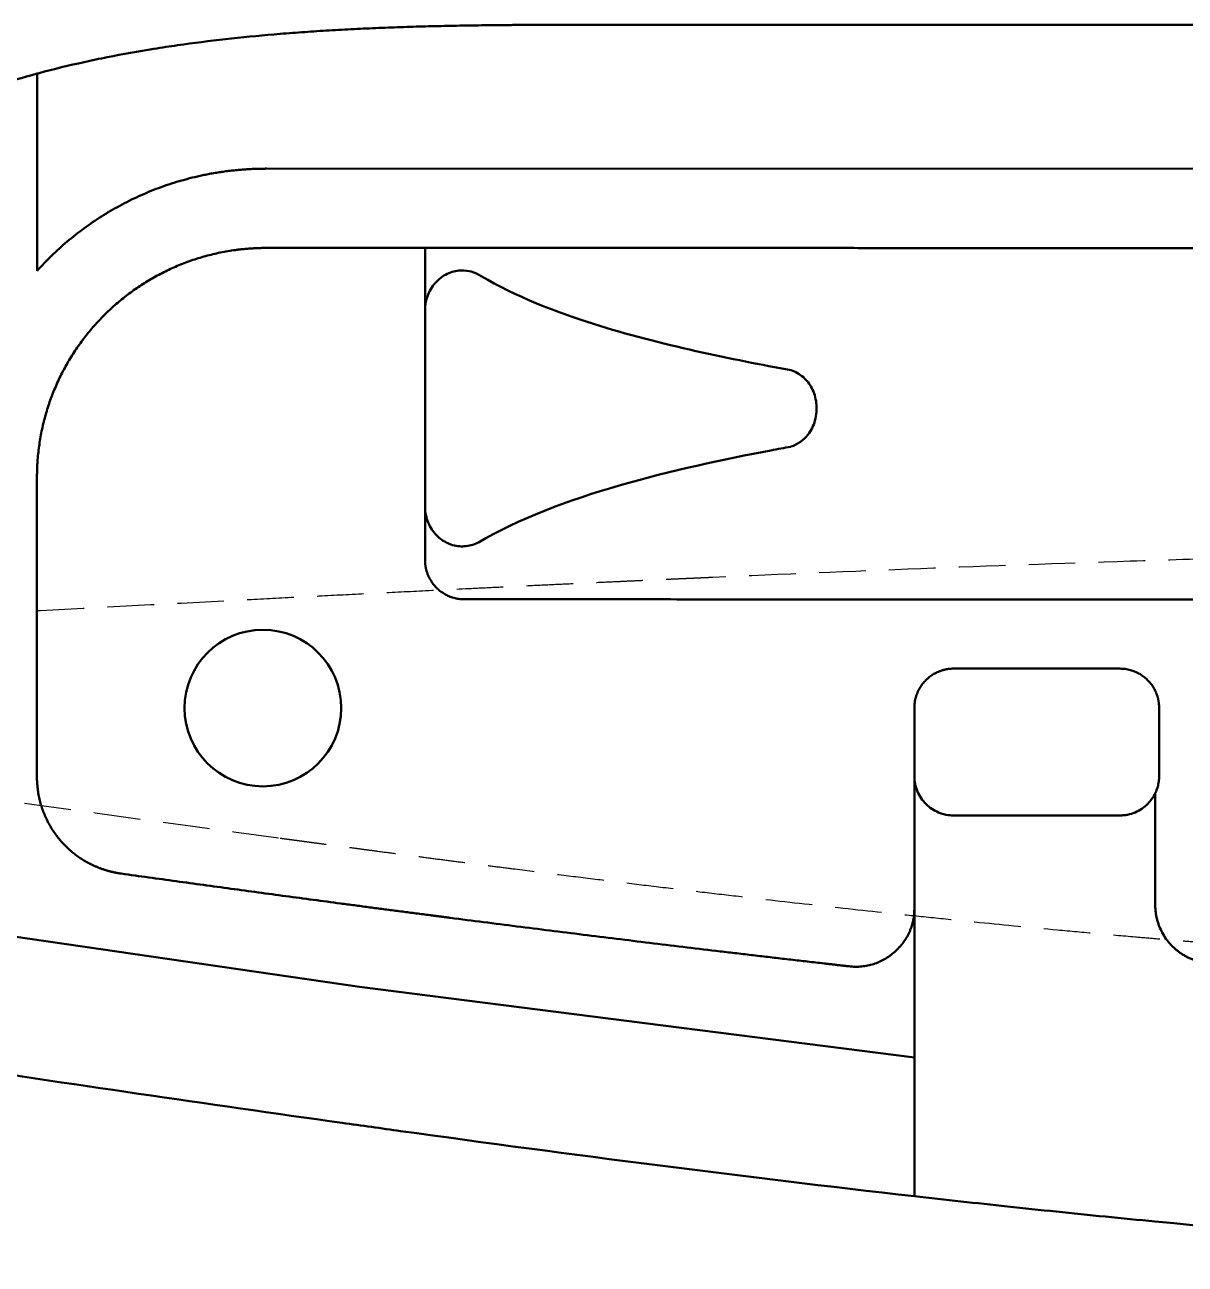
# Model space of a CAD drawing. Header units: millimetres. Extents: x 0 to 420, y 0 to 297.
# Drawn here: x 132.8 to 192, y 74.7 to 138 of the extents above; entities that cross this region are included whole.
import ezdxf

# ---------------------------------------------------------------- set-up
doc = ezdxf.new("R2010")
doc.units = ezdxf.units.MM
doc.header["$LTSCALE"] = 0.75
doc.linetypes.add('HIDDEN2', pattern=[4.7625, 3.175, -1.5875])
doc.layers.add('Sichtbar', color=7, linetype='Continuous', lineweight=50)
doc.layers.add('Verdeckt', color=7, linetype='HIDDEN2', lineweight=25)

msp = doc.modelspace()

# ---------------------------------------------------------------- linework, layer by layer
at = {"layer": 'Sichtbar', "extrusion": (-1e-16, -1, 2.967e-13)}
for p, q in [((294.565, 137.982, 14.506), (160.717, 137.982, 14.506)), ((133.387, 125.409, 14.506), (133.388, 135.487, 14.506)), ((315.804, 130.613, 14.506), (145.112, 130.632, 14.506)), ((153.208, 110.631, 14.506), (153.21, 126.581, 14.506)), ((180.205, 105.089, 14.506), (188.705, 105.088, 14.506)), ((178.204, 99.59, 14.506), (178.204, 103.09, 14.506)), ((190.704, 103.088, 14.506), (190.704, 99.588, 14.506)), ((190.508, 93.026, 14.506), (190.509, 98.727, 14.506)), ((180.204, 97.589, 2.006), (188.704, 97.588, 2.006)), ((178.202, 85.219, 12.006), (178.203, 92.847, 12.006)), ((128.906, 91.888, 12.006), (149.864, 88.832, 12.006)), ((149.864, 88.832, 12.006), (149.864, 88.831, 12.006)), ((149.864, 88.832, 12.006), (149.864, 88.831, 12.006)), ((178.202, 85.219, 12.006), (149.864, 88.832, 12.006)), ((178.202, 78.136, 7.006), (178.202, 85.219, 7.006))]:
    msp.add_line(p, q, dxfattribs=at)
at = {"layer": 'Sichtbar', "extrusion": (0, -2.967e-13, -1)}
msp.add_circle((-144.926, 103.074, -14.506), 4, dxfattribs=at)
at = {"layer": 'Sichtbar'}
for points, knots in [([(160.717, 137.982, 14.506), (160.716, 137.982, 14.506), (160.715, 137.982, 14.506), (160.714, 137.982, 14.506), (160.711, 137.982, 14.506), (160.707, 137.982, 14.506), (160.702, 137.982, 14.506), (160.695, 137.982, 14.506), (160.687, 137.982, 14.506), (160.674, 137.982, 14.506), (160.657, 137.982, 14.506), (160.637, 137.982, 14.506), (160.617, 137.982, 14.506), (160.591, 137.982, 14.506), (160.558, 137.982, 14.506), (160.518, 137.982, 14.506), (160.465, 137.982, 14.506), (160.399, 137.982, 14.506), (160.319, 137.982, 14.506), (160.24, 137.982, 14.506), (160.16, 137.982, 14.506), (160.054, 137.982, 14.506), (159.922, 137.982, 14.506), (159.763, 137.981, 14.506), (159.603, 137.981, 14.506), (159.391, 137.981, 14.506), (159.126, 137.98, 14.506), (158.807, 137.979, 14.506), (158.489, 137.977, 14.506), (158.17, 137.975, 14.506), (157.851, 137.973, 14.506), (157.426, 137.97, 14.506), (156.895, 137.965, 14.506), (156.257, 137.958, 14.506), (155.619, 137.95, 14.506), (154.981, 137.939, 14.506), (154.132, 137.923, 14.506), (153.07, 137.898, 14.506), (151.799, 137.858, 14.506), (150.53, 137.809, 14.506), (149.265, 137.75, 14.506), (148.004, 137.678, 14.506), (146.748, 137.593, 14.506), (145.085, 137.462, 14.506), (143.024, 137.261, 14.506), (140.979, 137.002, 14.506), (138.965, 136.697, 14.506), (137.374, 136.412, 14.506), (135.415, 136.001, 14.506), (134.221, 135.711, 14.506), (133.422, 135.496, 14.506), (133.388, 135.487, 14.506)], [0, 0, 0, 0, 0.000248, 0.000496, 0.000993, 0.001986, 0.002979, 0.003972, 0.005959, 0.007945, 0.011918, 0.015891, 0.019865, 0.023838, 0.031785, 0.039733, 0.047681, 0.063579, 0.079478, 0.095379, 0.111283, 0.127188, 0.159003, 0.190825, 0.222653, 0.254487, 0.318173, 0.38188, 0.445604, 0.509346, 0.5731, 0.636866, 0.764423, 0.891998, 1.019572, 1.147127, 1.274646, 1.529501, 1.783999, 2.038005, 2.291391, 2.544031, 2.795809, 3.046613, 3.544887, 4.038144, 4.282719, 4.767471, 5.007606, 5.483302, 5.504445, 5.504445, 5.504445, 5.504445]), ([(145.112, 130.632, 14.506), (145.112, 130.632, 14.506), (145.112, 130.632, 14.506), (145.112, 130.632, 14.506), (145.112, 130.632, 14.506), (145.111, 130.632, 14.506), (145.111, 130.632, 14.506), (145.11, 130.632, 14.506), (145.109, 130.632, 14.506), (145.107, 130.632, 14.506), (145.105, 130.632, 14.506), (145.103, 130.632, 14.506), (145.101, 130.632, 14.506), (145.098, 130.632, 14.506), (145.094, 130.632, 14.506), (145.09, 130.632, 14.506), (145.083, 130.632, 14.506), (145.076, 130.632, 14.506), (145.067, 130.632, 14.506), (145.058, 130.632, 14.506), (145.049, 130.632, 14.506), (145.037, 130.631, 14.506), (145.021, 130.631, 14.506), (145.003, 130.631, 14.506), (144.985, 130.631, 14.506), (144.961, 130.631, 14.506), (144.931, 130.631, 14.506), (144.894, 130.63, 14.506), (144.858, 130.63, 14.506), (144.822, 130.629, 14.506), (144.786, 130.628, 14.506), (144.738, 130.627, 14.506), (144.677, 130.626, 14.506), (144.605, 130.624, 14.506), (144.533, 130.621, 14.506), (144.461, 130.619, 14.506), (144.365, 130.614, 14.506), (144.245, 130.609, 14.506), (144.102, 130.6, 14.506), (143.959, 130.59, 14.506), (143.817, 130.579, 14.506), (143.674, 130.567, 14.506), (143.532, 130.554, 14.506), (143.344, 130.534, 14.506), (143.109, 130.507, 14.506), (142.829, 130.468, 14.506), (142.55, 130.425, 14.506), (142.272, 130.378, 14.506), (141.997, 130.325, 14.506), (141.632, 130.249, 14.506), (141.181, 130.141, 14.506), (140.646, 129.994, 14.506), (140.118, 129.828, 14.506), (139.599, 129.645, 14.506), (139.088, 129.444, 14.506), (138.586, 129.226, 14.506), (138.094, 128.991, 14.506), (137.45, 128.657, 14.506), (136.67, 128.199, 14.506), (135.776, 127.588, 14.506), (134.927, 126.919, 14.506), (134.127, 126.194, 14.506), (133.627, 125.676, 14.506), (133.387, 125.409, 14.506)], [0, 0, 0, 0, 0.000028, 0.000057, 0.000113, 0.000227, 0.000341, 0.000454, 0.000681, 0.000909, 0.001363, 0.001817, 0.002272, 0.002726, 0.003635, 0.004544, 0.005452, 0.007269, 0.009086, 0.010903, 0.012719, 0.014535, 0.018167, 0.021797, 0.025427, 0.029056, 0.03631, 0.043561, 0.050808, 0.058051, 0.065291, 0.072527, 0.086988, 0.101435, 0.115868, 0.130286, 0.144691, 0.173459, 0.202173, 0.230834, 0.259443, 0.288002, 0.316511, 0.344972, 0.401752, 0.458351, 0.514777, 0.571039, 0.627143, 0.683098, 0.794582, 0.905551, 1.016057, 1.126146, 1.235865, 1.345254, 1.454353, 1.563197, 1.780222, 1.996606, 2.212566, 2.428299, 2.64399, 2.64399, 2.64399, 2.64399]), ([(133.384, 99.569, 14.506), (133.384, 99.569, 14.506), (133.384, 99.57, 14.506), (133.384, 99.571, 14.506), (133.384, 99.572, 14.506), (133.384, 99.574, 14.506), (133.384, 99.577, 14.506), (133.384, 99.582, 14.506), (133.384, 99.59, 14.506), (133.384, 99.6, 14.506), (133.384, 99.614, 14.506), (133.384, 99.629, 14.506), (133.384, 99.647, 14.506), (133.384, 99.667, 14.506), (133.384, 99.699, 14.506), (133.384, 99.744, 14.506), (133.384, 99.804, 14.506), (133.384, 99.873, 14.506), (133.384, 99.95, 14.506), (133.384, 100.035, 14.506), (133.384, 100.128, 14.506), (133.384, 100.267, 14.506), (133.384, 100.459, 14.506), (133.384, 100.71, 14.506), (133.384, 100.988, 14.506), (133.384, 101.291, 14.506), (133.384, 101.617, 14.506), (133.384, 101.965, 14.506), (133.384, 102.332, 14.506), (133.384, 102.857, 14.506), (133.384, 103.551, 14.506), (133.384, 104.42, 14.506), (133.384, 105.329, 14.506), (133.385, 106.265, 14.506), (133.385, 107.214, 14.506), (133.385, 108.162, 14.506), (133.385, 109.098, 14.506), (133.385, 110.007, 14.506), (133.385, 110.876, 14.506), (133.385, 111.693, 14.506), (133.385, 112.442, 14.506), (133.385, 113.113, 14.506), (133.385, 113.615, 14.506), (133.385, 113.968, 14.506), (133.385, 114.191, 14.506), (133.385, 114.384, 14.506), (133.385, 114.546, 14.506), (133.386, 114.675, 14.506), (133.386, 114.768, 14.506), (133.386, 114.826, 14.506), (133.386, 114.868, 14.506), (133.386, 114.908, 14.506), (133.386, 114.976, 14.506), (133.388, 115.093, 14.506), (133.392, 115.261, 14.506), (133.4, 115.461, 14.506), (133.416, 115.726, 14.506), (133.444, 116.056, 14.506), (133.49, 116.448, 14.506), (133.55, 116.836, 14.506), (133.646, 117.347, 14.506), (133.796, 117.974, 14.506), (134.025, 118.709, 14.506), (134.299, 119.423, 14.506), (134.618, 120.113, 14.506), (134.98, 120.778, 14.506), (135.382, 121.416, 14.506), (135.823, 122.026, 14.506), (136.301, 122.606, 14.506), (136.815, 123.153, 14.506), (137.363, 123.667, 14.506), (137.942, 124.145, 14.506), (138.552, 124.586, 14.506), (139.191, 124.988, 14.506), (139.856, 125.35, 14.506), (140.546, 125.669, 14.506), (141.14, 125.897, 14.506), (141.625, 126.057, 14.506), (141.995, 126.165, 14.506), (142.37, 126.262, 14.506), (142.749, 126.346, 14.506), (143.133, 126.418, 14.506), (143.456, 126.467, 14.506), (143.717, 126.5, 14.506), (143.913, 126.522, 14.506), (144.111, 126.54, 14.506), (144.309, 126.555, 14.506), (144.475, 126.565, 14.506), (144.609, 126.571, 14.506), (144.709, 126.575, 14.506), (144.809, 126.578, 14.506), (144.893, 126.58, 14.506), (144.96, 126.581, 14.506), (145.011, 126.581, 14.506), (145.053, 126.582, 14.506), (145.087, 126.582, 14.506), (145.122, 126.582, 14.506), (145.167, 126.582, 14.506), (145.241, 126.582, 14.506), (145.334, 126.582, 14.506), (145.445, 126.582, 14.506), (145.593, 126.582, 14.506), (145.779, 126.582, 14.506), (146.001, 126.582, 14.506), (146.223, 126.582, 14.506), (146.519, 126.581, 14.506), (146.89, 126.581, 14.506), (147.334, 126.581, 14.506), (147.779, 126.581, 14.506), (148.223, 126.581, 14.506), (148.816, 126.581, 14.506), (149.557, 126.581, 14.506), (150.446, 126.581, 14.506), (151.335, 126.581, 14.506), (152.224, 126.581, 14.506), (152.849, 126.581, 14.506), (153.178, 126.581, 14.506), (153.21, 126.581, 14.506)], [0, 0, 0, 0, 0.000062, 0.000248, 0.000557, 0.000988, 0.001542, 0.002216, 0.003926, 0.006113, 0.008772, 0.011897, 0.015483, 0.019526, 0.02402, 0.03434, 0.046402, 0.060164, 0.075585, 0.092624, 0.111239, 0.131388, 0.176124, 0.2265, 0.282185, 0.342847, 0.408154, 0.477775, 0.551376, 0.628628, 0.792752, 0.967494, 1.150199, 1.338212, 1.52888, 1.719547, 1.907561, 2.090265, 2.265007, 2.429132, 2.579985, 2.714912, 2.831259, 2.881636, 2.926372, 2.965136, 2.997596, 3.02342, 3.042277, 3.053834, 3.05776, 3.06787, 3.07797, 3.098142, 3.13837, 3.178451, 3.218391, 3.297865, 3.376838, 3.45535, 3.533442, 3.688482, 3.842248, 3.994972, 4.146861, 4.298096, 4.448833, 4.599215, 4.749366, 4.899405, 5.049445, 5.199597, 5.349981, 5.500723, 5.651963, 5.803859, 5.956593, 6.033347, 6.11039, 6.187753, 6.265467, 6.343566, 6.422089, 6.461521, 6.501074, 6.540753, 6.580562, 6.620508, 6.640533, 6.660595, 6.680694, 6.700831, 6.710913, 6.721005, 6.731107, 6.736162, 6.741219, 6.752331, 6.763443, 6.785669, 6.807894, 6.83012, 6.874571, 6.919022, 6.963473, 7.007924, 7.096826, 7.185727, 7.274629, 7.363531, 7.452433, 7.630237, 7.808041, 7.985845, 8.163648, 8.341452, 8.36088, 8.36088, 8.36088, 8.36088]), ([(315.537, 126.563, 12.006), (310.885, 126.564, 12.006), (301.491, 126.565, 12.006), (287.355, 126.566, 12.006), (273.131, 126.568, 12.006), (261.277, 126.569, 12.006), (251.794, 126.57, 12.006), (244.682, 126.571, 12.006), (237.57, 126.572, 12.006), (230.458, 126.572, 12.006), (223.346, 126.573, 12.006), (216.233, 126.574, 12.006), (209.121, 126.575, 12.006), (202.009, 126.575, 12.006), (196.082, 126.576, 12.006), (191.341, 126.577, 12.006), (187.785, 126.577, 12.006), (184.229, 126.577, 12.006), (180.673, 126.578, 12.006), (177.117, 126.578, 12.006), (173.56, 126.579, 12.006), (170.004, 126.579, 12.006), (167.041, 126.579, 12.006), (164.67, 126.579, 12.006), (162.892, 126.58, 12.006), (161.114, 126.58, 12.006), (159.336, 126.58, 12.006), (157.558, 126.58, 12.006), (155.78, 126.58, 12.006), (154.331, 126.581, 12.006), (153.474, 126.581, 12.006), (153.21, 126.581, 12.006)], [-40.82632, -40.82632, -40.82632, -40.82632, -38.034783, -35.189914, -32.345043, -29.500171, -28.077735, -26.655298, -25.232862, -23.810426, -22.387989, -20.965553, -19.543118, -18.120682, -16.698247, -15.98703, -15.275812, -14.564595, -13.853378, -13.142161, -12.430945, -11.719728, -11.008512, -10.652904, -10.297296, -9.941688, -9.58608, -9.230472, -8.874864, -8.519256, -8.36088, -8.36088, -8.36088, -8.36088]), ([(155.932, 111.537, 0.256), (155.932, 111.537, 0.256), (155.932, 111.537, 0.256), (155.932, 111.537, 0.256), (155.932, 111.537, 0.256), (155.932, 111.537, 0.256), (155.932, 111.537, 0.256), (155.932, 111.537, 0.256), (155.932, 111.537, 0.256), (155.932, 111.537, 0.256), (155.932, 111.537, 0.256), (155.919, 111.53, 0.256), (155.906, 111.524, 0.256), (155.679, 111.412, 0.256), (155.447, 111.351, 0.256), (155.009, 111.326, 0.256), (154.774, 111.347, 0.256), (154.307, 111.509, 0.256), (154.105, 111.627, 0.256), (153.737, 111.942, 0.256), (153.578, 112.143, 0.256), (153.332, 112.606, 0.256), (153.252, 112.869, 0.256), (153.209, 113.262, 0.256), (153.209, 113.354, 0.256), (153.209, 114.984, 0.256), (153.209, 115.968, 0.256), (153.209, 118.712, 0.256), (153.209, 120.471, 0.256), (153.21, 122.481, 0.256), (153.21, 122.732, 0.256), (153.21, 123.518, 0.256), (153.194, 123.71, 0.256), (153.419, 124.361, 0.256), (153.558, 124.601, 0.256), (153.909, 124.995, 0.256), (154.112, 125.15, 0.256), (154.554, 125.362, 0.256), (154.785, 125.421, 0.256), (155.251, 125.444, 0.256), (155.436, 125.409, 0.256), (155.75, 125.32, 0.256), (155.917, 125.242, 0.256), (156.076, 125.147, 0.256)], [0, 0, 0, 0, 0.00000158, 0.00000158, 0.00000387, 0.00000387, 0.00000521, 0.00000521, 0.00000694, 0.00000694, 0.00000889, 0.00000889, 0.00011043, 0.00011043, 0.00177491, 0.00177491, 0.00317075, 0.00317075, 0.00441193, 0.00441193, 0.00575754, 0.00575754, 0.00720905, 0.00720905, 0.0078572, 0.0078572, 0.00884374, 0.00884374, 0.01060732, 0.01060732, 0.01085837, 0.01085837, 0.01139529, 0.01139529, 0.01175241, 0.01175241, 0.01208106, 0.01208106, 0.01239033, 0.01239033, 0.01268724, 0.01268724, 0.01308038, 0.01308038, 0.01308038, 0.01308038]), ([(156.076, 125.147, 0.256), (156.076, 125.147, 0.256), (156.076, 125.147, 0.256), (156.076, 125.147, 0.256), (156.076, 125.147, 0.256), (156.076, 125.147, 0.256), (156.076, 125.147, 0.256), (156.077, 125.147, 0.256), (156.077, 125.147, 0.256), (156.077, 125.147, 0.256), (156.078, 125.146, 0.256), (157.81, 124.11, 0.256), (159.892, 123.31, 0.256), (165.247, 121.611, 0.256), (168.976, 120.876, 0.256), (171.904, 120.336, 0.256)], [0, 0, 0, 0, 0.000002, 0.000002, 0.000005, 0.000005, 0.00001, 0.00001, 0.000027, 0.000027, 0.000624, 0.000624, 1.302292, 1.302292, 3.639462, 3.639462, 3.639462, 3.639462]), ([(171.904, 120.336, 0.256), (172.136, 120.257, 0.256), (172.348, 120.136, 0.256), (172.708, 119.818, 0.256), (172.852, 119.63, 0.256), (173.084, 119.186, 0.256), (173.161, 118.926, 0.256), (173.229, 118.36, 0.256), (173.206, 118.052, 0.256), (173.052, 117.499, 0.256), (172.932, 117.252, 0.256), (172.656, 116.902, 0.256), (172.531, 116.781, 0.256), (172.241, 116.572, 0.256), (172.078, 116.489, 0.256), (171.904, 116.429, 0.256)], [0, 0, 0, 0, 0.147397, 0.147397, 0.288795, 0.288795, 0.449253, 0.449253, 0.631011, 0.631011, 0.79423, 0.79423, 0.898765, 0.898765, 1.009268, 1.009268, 1.009268, 1.009268]), ([(171.904, 116.429, 0.256), (171.903, 116.429, 0.256), (171.902, 116.429, 0.256), (171.558, 116.366, 0.256), (171.218, 116.303, 0.256), (166.093, 115.333, 0.256), (159.985, 113.925, 0.256), (155.932, 111.537, 0.256)], [0, 0, 0, 0, 0.0003357, 0.0003357, 0.0234259, 0.0234259, 0.34911, 0.34911, 0.34911, 0.34911]), ([(155.208, 108.631, 14.506), (155.163, 108.631, 14.506), (155.072, 108.634, 14.506), (154.938, 108.647, 14.506), (154.806, 108.67, 14.506), (154.635, 108.711, 14.506), (154.43, 108.783, 14.506), (154.198, 108.899, 14.506), (153.984, 109.044, 14.506), (153.823, 109.186, 14.506), (153.706, 109.31, 14.506), (153.625, 109.409, 14.506), (153.549, 109.513, 14.506), (153.481, 109.622, 14.506), (153.419, 109.736, 14.506), (153.374, 109.834, 14.506), (153.341, 109.914, 14.506), (153.319, 109.975, 14.506), (153.298, 110.037, 14.506), (153.28, 110.1, 14.506), (153.263, 110.164, 14.506), (153.249, 110.229, 14.506), (153.238, 110.283, 14.506), (153.231, 110.327, 14.506), (153.227, 110.36, 14.506), (153.222, 110.393, 14.506), (153.219, 110.427, 14.506), (153.216, 110.455, 14.506), (153.214, 110.477, 14.506), (153.213, 110.494, 14.506), (153.212, 110.511, 14.506), (153.211, 110.528, 14.506), (153.21, 110.545, 14.506), (153.21, 110.559, 14.506), (153.209, 110.571, 14.506), (153.209, 110.579, 14.506), (153.209, 110.588, 14.506), (153.209, 110.595, 14.506), (153.209, 110.601, 14.506), (153.209, 110.605, 14.506), (153.208, 110.609, 14.506), (153.208, 110.614, 14.506), (153.208, 110.617, 14.506), (153.208, 110.62, 14.506), (153.208, 110.622, 14.506), (153.208, 110.624, 14.506), (153.208, 110.625, 14.506), (153.208, 110.627, 14.506), (153.208, 110.628, 14.506), (153.208, 110.629, 14.506), (153.208, 110.629, 14.506), (153.208, 110.63, 14.506), (153.208, 110.63, 14.506), (153.208, 110.63, 14.506), (153.208, 110.631, 14.506), (153.208, 110.631, 14.506), (153.208, 110.631, 14.506), (153.208, 110.631, 14.506), (153.208, 110.631, 14.506)], [-0.6279566, -0.6279566, -0.6279566, -0.6279566, -0.6006238, -0.5736509, -0.5469807, -0.5205622, -0.4683353, -0.4166462, -0.3652733, -0.3140456, -0.2884275, -0.2627919, -0.2371202, -0.2113925, -0.1855862, -0.1596758, -0.1466708, -0.1336283, -0.1205439, -0.1074129, -0.0942303, -0.0809906, -0.067688, -0.061011, -0.0543159, -0.047602, -0.0408683, -0.034114, -0.0307287, -0.027338, -0.0239417, -0.0205396, -0.0171317, -0.0137178, -0.0120086, -0.0102978, -0.0085855, -0.0068716, -0.0060141, -0.0051561, -0.0042978, -0.003439, -0.0025799, -0.0021501, -0.0017203, -0.0012904, -0.0010754, -0.0008603, -0.0006453, -0.0004302, -0.0003227, -0.0002151, -0.0001613, -0.0001075, -0.0000538, -0.0000269, -0.0000134, 0, 0, 0, 0]), ([(235.928, 90.746, 14.506), (235.928, 91.099, 14.506), (235.929, 91.835, 14.506), (235.929, 92.941, 14.506), (235.929, 94.047, 14.506), (235.929, 95.107, 14.506), (235.929, 96.113, 14.506), (235.929, 97.059, 14.506), (235.929, 97.806, 14.506), (235.929, 98.368, 14.506), (235.929, 98.762, 14.506), (235.929, 99.135, 14.506), (235.929, 99.487, 14.506), (235.929, 99.818, 14.506), (235.929, 100.125, 14.506), (235.929, 100.367, 14.506), (235.93, 100.549, 14.506), (235.93, 100.676, 14.506), (235.93, 100.796, 14.506), (235.93, 100.893, 14.506), (235.93, 100.967, 14.506), (235.93, 101.02, 14.506), (235.93, 101.063, 14.506), (235.93, 101.097, 14.506), (235.93, 101.122, 14.506), (235.93, 101.146, 14.506), (235.929, 101.178, 14.506), (235.929, 101.218, 14.506), (235.928, 101.267, 14.506), (235.927, 101.331, 14.506), (235.924, 101.411, 14.506), (235.92, 101.507, 14.506), (235.915, 101.602, 14.506), (235.906, 101.729, 14.506), (235.892, 101.887, 14.506), (235.87, 102.075, 14.506), (235.844, 102.261, 14.506), (235.813, 102.446, 14.506), (235.766, 102.691, 14.506), (235.696, 102.992, 14.506), (235.595, 103.348, 14.506), (235.477, 103.697, 14.506), (235.342, 104.037, 14.506), (235.191, 104.369, 14.506), (234.97, 104.8, 14.506), (234.656, 105.316, 14.506), (234.223, 105.895, 14.506), (233.737, 106.429, 14.506), (233.203, 106.915, 14.506), (232.624, 107.348, 14.506), (232.109, 107.662, 14.506), (231.678, 107.884, 14.506), (231.346, 108.034, 14.506), (231.005, 108.169, 14.506), (230.657, 108.287, 14.506), (230.301, 108.389, 14.506), (229.999, 108.459, 14.506), (229.755, 108.506, 14.506), (229.57, 108.537, 14.506), (229.383, 108.563, 14.506), (229.195, 108.585, 14.506), (229.006, 108.601, 14.506), (228.847, 108.612, 14.506), (228.719, 108.617, 14.506), (228.623, 108.62, 14.506), (228.543, 108.622, 14.506), (228.479, 108.622, 14.506), (228.442, 108.623, 14.506), (228.408, 108.623, 14.506), (228.369, 108.623, 14.506), (228.303, 108.623, 14.506), (228.212, 108.623, 14.506), (228.096, 108.623, 14.506), (227.892, 108.623, 14.506), (227.577, 108.623, 14.506), (227.129, 108.623, 14.506), (226.591, 108.623, 14.506), (225.966, 108.623, 14.506), (225.257, 108.623, 14.506), (224.468, 108.623, 14.506), (223.602, 108.623, 14.506), (222.661, 108.623, 14.506), (221.27, 108.623, 14.506), (219.371, 108.624, 14.506), (216.918, 108.624, 14.506), (214.25, 108.624, 14.506), (211.394, 108.624, 14.506), (208.377, 108.625, 14.506), (205.227, 108.625, 14.506), (201.969, 108.625, 14.506), (197.488, 108.626, 14.506), (191.819, 108.627, 14.506), (185.062, 108.627, 14.506), (178.519, 108.628, 14.506), (172.405, 108.629, 14.506), (166.935, 108.629, 14.506), (162.323, 108.63, 14.506), (158.509, 108.63, 14.506), (156.257, 108.63, 14.506), (155.208, 108.631, 14.506)], [-19.074634, -19.074634, -19.074634, -19.074634, -18.863002, -18.633123, -18.411307, -18.198899, -17.997241, -17.807679, -17.631556, -17.548954, -17.470216, -17.39551, -17.325003, -17.258864, -17.197261, -17.140361, -17.113728, -17.088333, -17.064198, -17.041345, -17.030405, -17.019793, -17.009512, -17.004496, -16.999564, -16.994725, -16.989889, -16.980228, -16.970581, -16.960947, -16.941718, -16.92254, -16.903411, -16.884331, -16.846308, -16.808459, -16.770774, -16.733241, -16.69585, -16.621463, -16.547535, -16.474001, -16.400801, -16.327883, -16.255199, -16.11041, -15.966095, -15.822007, -15.677918, -15.533603, -15.388814, -15.31613, -15.243212, -15.170012, -15.096478, -15.02255, -14.948163, -14.910772, -14.873239, -14.835554, -14.797705, -14.759682, -14.721474, -14.702296, -14.683067, -14.663786, -14.654125, -14.64445, -14.641782, -14.633836, -14.620694, -14.60244, -14.579159, -14.550933, -14.479986, -14.390268, -14.28245, -14.157203, -14.015196, -13.857101, -13.683587, -13.495324, -13.292984, -12.848753, -12.356254, -11.820852, -11.24791, -10.642789, -10.010854, -9.357467, -8.687991, -7.322224, -5.956457, -4.633594, -3.396539, -2.288194, -1.351464, -0.629253, 0, 0, 0, 0]), ([(178.204, 103.09, 14.506), (178.204, 103.135, 14.506), (178.207, 103.226, 14.506), (178.221, 103.36, 14.506), (178.244, 103.492, 14.506), (178.285, 103.662, 14.506), (178.357, 103.868, 14.506), (178.473, 104.1, 14.506), (178.618, 104.314, 14.506), (178.759, 104.474, 14.506), (178.884, 104.591, 14.506), (178.983, 104.673, 14.506), (179.087, 104.748, 14.506), (179.196, 104.817, 14.506), (179.309, 104.879, 14.506), (179.407, 104.924, 14.506), (179.488, 104.957, 14.506), (179.549, 104.979, 14.506), (179.611, 105, 14.506), (179.674, 105.018, 14.506), (179.738, 105.035, 14.506), (179.802, 105.049, 14.506), (179.857, 105.059, 14.506), (179.901, 105.066, 14.506), (179.934, 105.071, 14.506), (179.967, 105.075, 14.506), (180.001, 105.079, 14.506), (180.029, 105.082, 14.506), (180.051, 105.084, 14.506), (180.068, 105.085, 14.506), (180.085, 105.086, 14.506), (180.102, 105.087, 14.506), (180.119, 105.088, 14.506), (180.133, 105.088, 14.506), (180.145, 105.089, 14.506), (180.153, 105.089, 14.506), (180.162, 105.089, 14.506), (180.169, 105.089, 14.506), (180.175, 105.089, 14.506), (180.179, 105.089, 14.506), (180.183, 105.089, 14.506), (180.187, 105.089, 14.506), (180.191, 105.089, 14.506), (180.194, 105.089, 14.506), (180.196, 105.089, 14.506), (180.198, 105.089, 14.506), (180.199, 105.089, 14.506), (180.2, 105.089, 14.506), (180.201, 105.089, 14.506), (180.202, 105.089, 14.506), (180.203, 105.089, 14.506), (180.203, 105.089, 14.506), (180.204, 105.089, 14.506), (180.204, 105.089, 14.506), (180.204, 105.089, 14.506), (180.204, 105.089, 14.506), (180.205, 105.089, 14.506), (180.205, 105.089, 14.506), (180.205, 105.089, 14.506)], [-0.62795, -0.62795, -0.62795, -0.62795, -0.6006172, -0.5736443, -0.5469741, -0.5205557, -0.468329, -0.4166404, -0.3652682, -0.3140412, -0.2884237, -0.2627885, -0.2371174, -0.2113901, -0.1855843, -0.1596743, -0.1466695, -0.1336272, -0.120543, -0.1074122, -0.0942297, -0.0809902, -0.0676877, -0.0610108, -0.0543158, -0.0476019, -0.0408682, -0.0341139, -0.0307287, -0.027338, -0.0239417, -0.0205396, -0.0171317, -0.0137178, -0.0120086, -0.0102978, -0.0085855, -0.0068716, -0.0060141, -0.0051561, -0.0042978, -0.003439, -0.0025799, -0.0021502, -0.0017203, -0.0012904, -0.0010754, -0.0008604, -0.0006453, -0.0004302, -0.0003227, -0.0002151, -0.0001613, -0.0001076, -0.0000538, -0.0000269, -0.0000134, 0, 0, 0, 0]), ([(188.705, 105.088, 14.506), (188.75, 105.088, 14.506), (188.841, 105.085, 14.506), (188.975, 105.072, 14.506), (189.107, 105.049, 14.506), (189.277, 105.008, 14.506), (189.483, 104.936, 14.506), (189.715, 104.82, 14.506), (189.929, 104.675, 14.506), (190.089, 104.534, 14.506), (190.206, 104.409, 14.506), (190.288, 104.31, 14.506), (190.363, 104.206, 14.506), (190.432, 104.097, 14.506), (190.494, 103.984, 14.506), (190.539, 103.886, 14.506), (190.572, 103.805, 14.506), (190.594, 103.744, 14.506), (190.615, 103.682, 14.506), (190.633, 103.619, 14.506), (190.65, 103.555, 14.506), (190.664, 103.49, 14.506), (190.674, 103.436, 14.506), (190.681, 103.392, 14.506), (190.686, 103.359, 14.506), (190.69, 103.326, 14.506), (190.694, 103.292, 14.506), (190.697, 103.264, 14.506), (190.699, 103.242, 14.506), (190.7, 103.225, 14.506), (190.701, 103.208, 14.506), (190.702, 103.191, 14.506), (190.703, 103.174, 14.506), (190.703, 103.16, 14.506), (190.704, 103.148, 14.506), (190.704, 103.14, 14.506), (190.704, 103.131, 14.506), (190.704, 103.124, 14.506), (190.704, 103.118, 14.506), (190.704, 103.114, 14.506), (190.704, 103.11, 14.506), (190.704, 103.105, 14.506), (190.704, 103.102, 14.506), (190.704, 103.099, 14.506), (190.704, 103.097, 14.506), (190.704, 103.095, 14.506), (190.704, 103.094, 14.506), (190.704, 103.093, 14.506), (190.704, 103.092, 14.506), (190.704, 103.091, 14.506), (190.704, 103.09, 14.506), (190.704, 103.089, 14.506), (190.704, 103.089, 14.506), (190.704, 103.089, 14.506), (190.704, 103.089, 14.506), (190.704, 103.088, 14.506), (190.704, 103.088, 14.506), (190.704, 103.088, 14.506), (190.704, 103.088, 14.506)], [-0.62795, -0.62795, -0.62795, -0.62795, -0.6006172, -0.5736443, -0.5469741, -0.5205557, -0.4683291, -0.4166404, -0.3652682, -0.3140413, -0.2884237, -0.2627886, -0.2371174, -0.2113901, -0.1855843, -0.1596743, -0.1466695, -0.1336272, -0.120543, -0.1074122, -0.0942298, -0.0809902, -0.0676877, -0.0610108, -0.0543158, -0.0476019, -0.0408682, -0.0341139, -0.0307287, -0.027338, -0.0239417, -0.0205396, -0.0171317, -0.0137178, -0.0120086, -0.0102978, -0.0085855, -0.0068716, -0.0060141, -0.0051561, -0.0042978, -0.003439, -0.0025799, -0.0021502, -0.0017203, -0.0012904, -0.0010754, -0.0008604, -0.0006453, -0.0004302, -0.0003227, -0.0002151, -0.0001613, -0.0001076, -0.0000538, -0.0000269, -0.0000134, 0, 0, 0, 0]), ([(137.693, 94.616, 14.506), (137.693, 94.616, 14.506), (137.693, 94.616, 14.506), (137.693, 94.617, 14.506), (137.693, 94.617, 14.506), (137.693, 94.617, 14.506), (137.693, 94.617, 14.506), (137.692, 94.617, 14.506), (137.692, 94.617, 14.506), (137.691, 94.617, 14.506), (137.69, 94.617, 14.506), (137.689, 94.617, 14.506), (137.687, 94.617, 14.506), (137.686, 94.618, 14.506), (137.684, 94.618, 14.506), (137.681, 94.618, 14.506), (137.678, 94.619, 14.506), (137.674, 94.619, 14.506), (137.669, 94.62, 14.506), (137.664, 94.621, 14.506), (137.659, 94.621, 14.506), (137.653, 94.622, 14.506), (137.645, 94.623, 14.506), (137.635, 94.625, 14.506), (137.626, 94.626, 14.506), (137.613, 94.628, 14.506), (137.597, 94.631, 14.506), (137.577, 94.634, 14.506), (137.558, 94.637, 14.506), (137.539, 94.64, 14.506), (137.52, 94.644, 14.506), (137.494, 94.648, 14.506), (137.462, 94.654, 14.506), (137.424, 94.661, 14.506), (137.386, 94.669, 14.506), (137.348, 94.677, 14.506), (137.298, 94.687, 14.506), (137.235, 94.701, 14.506), (137.161, 94.719, 14.506), (137.086, 94.739, 14.506), (137.013, 94.759, 14.506), (136.939, 94.78, 14.506), (136.867, 94.802, 14.506), (136.77, 94.833, 14.506), (136.651, 94.875, 14.506), (136.511, 94.929, 14.506), (136.372, 94.986, 14.506), (136.236, 95.048, 14.506), (136.102, 95.113, 14.506), (135.927, 95.206, 14.506), (135.715, 95.33, 14.506), (135.47, 95.494, 14.506), (135.235, 95.672, 14.506), (135.013, 95.862, 14.506), (134.802, 96.065, 14.506), (134.604, 96.28, 14.506), (134.419, 96.506, 14.506), (134.247, 96.742, 14.506), (134.089, 96.989, 14.506), (133.946, 97.245, 14.506), (133.817, 97.511, 14.506), (133.705, 97.785, 14.506), (133.608, 98.066, 14.506), (133.527, 98.355, 14.506), (133.464, 98.65, 14.506), (133.418, 98.952, 14.506), (133.39, 99.259, 14.506), (133.384, 99.465, 14.506), (133.384, 99.569, 14.506)], [0, 0, 0, 0, 0.000015, 0.00003, 0.000061, 0.000122, 0.000184, 0.000245, 0.000368, 0.00049, 0.000735, 0.00098, 0.001225, 0.001471, 0.001961, 0.002451, 0.002941, 0.003921, 0.0049, 0.00588, 0.006859, 0.007838, 0.009796, 0.011752, 0.013708, 0.015663, 0.019571, 0.023475, 0.027376, 0.031274, 0.035169, 0.039061, 0.046835, 0.054597, 0.062347, 0.070085, 0.077811, 0.09323, 0.108605, 0.123937, 0.139229, 0.154481, 0.169695, 0.184873, 0.215124, 0.245246, 0.275248, 0.305142, 0.334936, 0.364639, 0.4238, 0.482698, 0.54139, 0.599932, 0.658377, 0.716773, 0.775169, 0.833613, 0.892156, 0.950849, 1.009746, 1.068907, 1.128396, 1.188284, 1.248647, 1.30957, 1.371145, 1.433474, 1.433474, 1.433474, 1.433474]), ([(178.204, 99.588, 14.506), (178.204, 99.583, 14.506), (178.204, 99.378, 14.506), (178.204, 98.95, 14.506), (178.204, 98.286, 14.506), (178.204, 97.575, 14.506), (178.204, 96.84, 14.506), (178.204, 96.106, 14.506), (178.204, 95.395, 14.506), (178.203, 94.827, 14.506), (178.203, 94.403, 14.506), (178.203, 94.113, 14.506), (178.203, 93.846, 14.506), (178.203, 93.606, 14.506), (178.203, 93.394, 14.506), (178.203, 93.215, 14.506), (178.203, 93.071, 14.506), (178.203, 92.974, 14.506), (178.203, 92.916, 14.506), (178.203, 92.888, 14.506), (178.203, 92.871, 14.506), (178.203, 92.85, 14.506), (178.203, 92.82, 14.506), (178.202, 92.779, 14.506), (178.201, 92.738, 14.506), (178.199, 92.684, 14.506), (178.195, 92.616, 14.506), (178.188, 92.536, 14.506), (178.179, 92.456, 14.506), (178.164, 92.351, 14.506), (178.141, 92.222, 14.506), (178.105, 92.069, 14.506), (178.062, 91.92, 14.506), (178.01, 91.774, 14.506), (177.951, 91.632, 14.506), (177.884, 91.493, 14.506), (177.81, 91.357, 14.506), (177.727, 91.225, 14.506), (177.637, 91.097, 14.506), (177.54, 90.973, 14.506), (177.399, 90.811, 14.506), (177.205, 90.621, 14.506), (176.953, 90.416, 14.506), (176.686, 90.242, 14.506), (176.407, 90.099, 14.506), (176.117, 89.989, 14.506), (175.817, 89.911, 14.506), (175.507, 89.867, 14.506), (175.188, 89.855, 14.506), (174.974, 89.869, 14.506), (174.866, 89.881, 14.506)], [0.246495, 0.246495, 0.246495, 0.246495, 0.248664, 0.36911, 0.503545, 0.647303, 0.795725, 0.944146, 1.087905, 1.222339, 1.284602, 1.342786, 1.396307, 1.444583, 1.48703, 1.523067, 1.552111, 1.573577, 1.581287, 1.586885, 1.590297, 1.59145, 1.599733, 1.60798, 1.616194, 1.624374, 1.640639, 1.656784, 1.672817, 1.688747, 1.720331, 1.75161, 1.78266, 1.813554, 1.844372, 1.87519, 1.906085, 1.937135, 1.968415, 1.999999, 2.031961, 2.097271, 2.162583, 2.226114, 2.288429, 2.350126, 2.41182, 2.474125, 2.537636, 2.602918, 2.602918, 2.602918, 2.602918]), ([(178.204, 99.586, 2.006), (178.204, 99.325, 2.006), (178.255, 99.064, 2.006), (178.461, 98.575, 2.006), (178.611, 98.355, 2.006), (178.981, 97.988, 2.006), (179.198, 97.843, 2.006), (179.679, 97.641, 2.006), (179.939, 97.589, 2.006), (180.204, 97.589, 2.006)], [-0.6333849, -0.6333849, -0.6333849, -0.6333849, -0.4723176, -0.4723176, -0.3141039, -0.3141039, -0.1587202, -0.1587202, 0, 0, 0, 0]), ([(190.704, 99.588, 14.506), (190.704, 99.543, 14.506), (190.701, 99.452, 14.506), (190.687, 99.318, 14.506), (190.665, 99.186, 14.506), (190.624, 99.015, 14.506), (190.57, 98.862, 14.506), (190.522, 98.755, 14.506), (190.509, 98.727, 14.506)], [-0.62795, -0.62795, -0.62795, -0.62795, -0.6006172, -0.5736443, -0.5469741, -0.5205557, -0.468329, -0.4499968, -0.4499968, -0.4499968, -0.4499968]), ([(188.704, 97.588, 2.006), (188.705, 97.589, 2.006), (188.706, 97.588, 2.006), (188.708, 97.588, 2.006), (188.709, 97.588, 2.006), (188.712, 97.588, 2.006), (188.714, 97.588, 2.006), (188.72, 97.589, 2.006), (188.724, 97.589, 2.006), (188.737, 97.589, 2.006), (188.745, 97.589, 2.006), (188.77, 97.59, 2.006), (188.786, 97.59, 2.006), (188.836, 97.593, 2.006), (188.869, 97.595, 2.006), (188.967, 97.605, 2.006), (189.033, 97.614, 2.006), (189.227, 97.654, 2.006), (189.354, 97.693, 2.006), (189.718, 97.846, 2.006), (189.938, 97.995, 2.006), (190.281, 98.341, 2.006), (190.412, 98.526, 2.006), (190.509, 98.727, 2.006)], [-0.6313295, -0.6313295, -0.6313295, -0.6313295, -0.6307136, -0.6307136, -0.6300965, -0.6300965, -0.6288551, -0.6288551, -0.6263726, -0.6263726, -0.6214074, -0.6214074, -0.611477, -0.611477, -0.5916143, -0.5916143, -0.5518746, -0.5518746, -0.4723176, -0.4723176, -0.3141039, -0.3141039, -0.1791871, -0.1791871, -0.1791871, -0.1791871]), ([(193.206, 90.041, 14.506), (193.206, 90.041, 14.506), (193.206, 90.041, 14.506), (193.206, 90.041, 14.506), (193.206, 90.041, 14.506), (193.206, 90.041, 14.506), (193.205, 90.041, 14.506), (193.205, 90.042, 14.506), (193.204, 90.042, 14.506), (193.203, 90.042, 14.506), (193.202, 90.042, 14.506), (193.2, 90.042, 14.506), (193.199, 90.042, 14.506), (193.197, 90.042, 14.506), (193.194, 90.043, 14.506), (193.191, 90.043, 14.506), (193.187, 90.043, 14.506), (193.182, 90.044, 14.506), (193.176, 90.045, 14.506), (193.17, 90.045, 14.506), (193.165, 90.046, 14.506), (193.157, 90.047, 14.506), (193.147, 90.048, 14.506), (193.135, 90.049, 14.506), (193.123, 90.051, 14.506), (193.107, 90.053, 14.506), (193.087, 90.056, 14.506), (193.063, 90.059, 14.506), (193.04, 90.063, 14.506), (193.016, 90.066, 14.506), (192.993, 90.07, 14.506), (192.962, 90.076, 14.506), (192.923, 90.083, 14.506), (192.876, 90.093, 14.506), (192.83, 90.103, 14.506), (192.785, 90.114, 14.506), (192.724, 90.129, 14.506), (192.649, 90.15, 14.506), (192.56, 90.178, 14.506), (192.472, 90.208, 14.506), (192.386, 90.241, 14.506), (192.301, 90.277, 14.506), (192.218, 90.315, 14.506), (192.109, 90.369, 14.506), (191.976, 90.442, 14.506), (191.822, 90.539, 14.506), (191.676, 90.645, 14.506), (191.536, 90.759, 14.506), (191.404, 90.881, 14.506), (191.279, 91.011, 14.506), (191.162, 91.148, 14.506), (191.018, 91.34, 14.506), (190.859, 91.597, 14.506), (190.732, 91.873, 14.506), (190.65, 92.102, 14.506), (190.599, 92.28, 14.506), (190.559, 92.461, 14.506), (190.53, 92.646, 14.506), (190.512, 92.835, 14.506), (190.508, 92.963, 14.506), (190.508, 93.026, 14.506)], [0, 0, 0, 0, 0.0000188, 0.0000376, 0.0000754, 0.0001509, 0.0002263, 0.0003018, 0.0004527, 0.0006037, 0.0009055, 0.0012073, 0.0015091, 0.0018108, 0.0024142, 0.0030174, 0.0036205, 0.0048263, 0.0060316, 0.0072363, 0.0084406, 0.0096443, 0.0120502, 0.014454, 0.0168558, 0.0192557, 0.0240494, 0.0288352, 0.0336134, 0.0383841, 0.0431474, 0.0479034, 0.0573942, 0.0668575, 0.0762944, 0.0857059, 0.095093, 0.1137973, 0.1324152, 0.1509538, 0.1694198, 0.1878194, 0.2061587, 0.2244435, 0.2608662, 0.297132, 0.3332769, 0.369334, 0.4053341, 0.4413061, 0.4772784, 0.5132792, 0.5854506, 0.6581074, 0.6947271, 0.731587, 0.768736, 0.8062285, 0.8441247, 0.8824909, 0.8824909, 0.8824909, 0.8824909])]:
    msp.add_open_spline(points, degree=3, knots=knots, dxfattribs=at)
for points in [[(131.237, 134.85, 12.006), (131.948, 135.079, 12.006), (132.666, 135.291, 12.006), (133.388, 135.487, 12.006)], [(151.962, 81.465, 7.006), (150.968, 81.603, 7.006), (149.973, 81.742, 7.006), (148.978, 81.881, 7.006)], [(182.959, 77.612, 2.006), (181.373, 77.782, 2.006), (179.787, 77.957, 2.006), (178.202, 78.136, 2.006)], [(187.959, 77.093, 2.006), (186.292, 77.26, 2.006), (184.625, 77.433, 2.006), (182.959, 77.612, 2.006)], [(190.506, 76.842, 2.006), (189.657, 76.924, 2.006), (188.808, 77.008, 2.006), (187.959, 77.093, 2.006)]]:
    msp.add_open_spline(points, degree=3, dxfattribs=at)
at = {"layer": 'Sichtbar', "extrusion": (-2.7513e-12, -2.0864e-11, -1)}
msp.add_open_spline([(154.506, 92.356, 14.506), (154.502, 92.356, 14.506), (154.495, 92.357, 14.506), (154.48, 92.359, 14.506), (154.454, 92.363, 14.506), (154.418, 92.367, 14.506), (154.374, 92.373, 14.506), (154.316, 92.38, 14.506), (154.243, 92.39, 14.506), (154.126, 92.405, 14.506), (153.98, 92.424, 14.506), (153.805, 92.447, 14.506), (153.629, 92.469, 14.506), (153.396, 92.5, 14.506), (153.104, 92.537, 14.506), (152.753, 92.583, 14.506), (152.286, 92.644, 14.506), (151.702, 92.72, 14.506), (151.001, 92.812, 14.506), (150.3, 92.905, 14.506), (149.6, 92.997, 14.506), (148.666, 93.121, 14.506), (147.498, 93.277, 14.506), (146.097, 93.465, 14.506), (144.696, 93.654, 14.506), (142.828, 93.908, 14.506), (140.494, 94.228, 14.506), (138.627, 94.486, 14.506), (137.693, 94.616, 14.506)], degree=3, knots=[0, 0, 0, 0, 0.002208, 0.004417, 0.008834, 0.017668, 0.026502, 0.035336, 0.053005, 0.070673, 0.10601, 0.141348, 0.176685, 0.212023, 0.282699, 0.353376, 0.424054, 0.565412, 0.706772, 0.848134, 0.989499, 1.130865, 1.413601, 1.696339, 1.979078, 2.261815, 2.827274, 3.392694, 3.392694, 3.392694, 3.392694], dxfattribs=at)
at = {"layer": 'Sichtbar', "extrusion": (1.4026e-12, 1.11711e-11, -1)}
msp.add_open_spline([(174.866, 89.881, 14.506), (174.863, 89.881, 14.506), (174.859, 89.882, 14.506), (174.85, 89.883, 14.506), (174.835, 89.885, 14.506), (174.813, 89.887, 14.506), (174.786, 89.89, 14.506), (174.751, 89.894, 14.506), (174.706, 89.899, 14.506), (174.636, 89.907, 14.506), (174.547, 89.917, 14.506), (174.441, 89.929, 14.506), (174.335, 89.941, 14.506), (174.193, 89.957, 14.506), (174.017, 89.978, 14.506), (173.804, 90.002, 14.506), (173.521, 90.034, 14.506), (173.167, 90.075, 14.506), (172.743, 90.123, 14.506), (172.318, 90.172, 14.506), (171.894, 90.221, 14.506), (171.328, 90.287, 14.506), (170.621, 90.37, 14.506), (169.772, 90.469, 14.506), (168.923, 90.569, 14.506), (167.791, 90.704, 14.506), (166.377, 90.873, 14.506), (164.68, 91.078, 14.506), (162.984, 91.286, 14.506), (161.287, 91.496, 14.506), (159.591, 91.708, 14.506), (157.331, 91.993, 14.506), (155.635, 92.21, 14.506), (154.506, 92.356, 14.506)], degree=3, knots=[0, 0, 0, 0, 0.001335, 0.00267, 0.005341, 0.010682, 0.016024, 0.021365, 0.032048, 0.042731, 0.064096, 0.085462, 0.106827, 0.128193, 0.170924, 0.213656, 0.256387, 0.341851, 0.427314, 0.512778, 0.598243, 0.683707, 0.854637, 1.025567, 1.196497, 1.367427, 1.709286, 2.051142, 2.392991, 2.734831, 3.076659, 3.418474, 4.10205, 4.10205, 4.10205, 4.10205], dxfattribs=at)
at = {"layer": 'Sichtbar', "extrusion": (-1.1378e-12, -8.1036e-12, -1)}
msp.add_open_spline([(148.978, 81.881, 7.006), (141.994, 82.862, 7.006), (135.268, 83.851, 7.006), (127.873, 84.957, 7.006)], degree=3, dxfattribs=at)
at = {"layer": 'Sichtbar', "extrusion": (3.888e-13, 2.5183e-12, -1)}
msp.add_open_spline([(178.202, 78.136, 7.006), (169.444, 79.127, 7.006), (160.706, 80.255, 7.006), (151.962, 81.465, 7.006)], degree=3, dxfattribs=at)
at = {"layer": 'Sichtbar', "extrusion": (-4.5e-14, -1.0466e-12, -1)}
msp.add_open_spline([(220.979, 74.661, 2.006), (210.818, 75.099, 2.006), (200.631, 75.862, 2.006), (190.506, 76.842, 2.006)], degree=3, dxfattribs=at)
at = {"layer": 'Verdeckt', "extrusion": (-1e-16, -1, 2.967e-13)}
for p, q in [((178.204, 99.586, -9.494), (178.204, 99.59, -9.494)), ((178.204, 99.586, 2.006), (178.204, 99.586, 2.006)), ((178.203, 92.847, 12.006), (178.203, 93.176, 12.006))]:
    msp.add_line(p, q, dxfattribs=at)
at = {"layer": 'Verdeckt'}
for points, knots in [([(275.53, 107.931, -9.494), (275.53, 107.931, -9.494), (275.53, 107.931, -9.494), (275.529, 107.932, -9.494), (275.529, 107.932, -9.494), (275.529, 107.932, -9.494), (275.528, 107.932, -9.494), (275.527, 107.932, -9.494), (275.526, 107.932, -9.494), (275.525, 107.933, -9.494), (275.523, 107.933, -9.494), (275.52, 107.934, -9.494), (275.518, 107.934, -9.494), (275.515, 107.935, -9.494), (275.511, 107.936, -9.494), (275.506, 107.938, -9.494), (275.5, 107.939, -9.494), (275.492, 107.941, -9.494), (275.483, 107.944, -9.494), (275.474, 107.946, -9.494), (275.464, 107.948, -9.494), (275.452, 107.952, -9.494), (275.436, 107.956, -9.494), (275.417, 107.96, -9.494), (275.398, 107.965, -9.494), (275.38, 107.97, -9.494), (275.361, 107.975, -9.494), (275.335, 107.981, -9.494), (275.304, 107.989, -9.494), (275.265, 107.999, -9.494), (275.227, 108.009, -9.494), (275.189, 108.018, -9.494), (275.137, 108.031, -9.494), (275.072, 108.047, -9.494), (274.994, 108.066, -9.494), (274.915, 108.084, -9.494), (274.836, 108.103, -9.494), (274.756, 108.122, -9.494), (274.675, 108.14, -9.494), (274.567, 108.165, -9.494), (274.43, 108.196, -9.494), (274.264, 108.233, -9.494), (274.096, 108.269, -9.494), (273.926, 108.305, -9.494), (273.754, 108.34, -9.494), (273.52, 108.388, -9.494), (273.223, 108.446, -9.494), (272.86, 108.515, -9.494), (272.489, 108.582, -9.494), (272.111, 108.648, -9.494), (271.725, 108.713, -9.494), (271.332, 108.777, -9.494), (270.932, 108.84, -9.494), (270.385, 108.923, -9.494), (269.684, 109.024, -9.494), (268.825, 109.139, -9.494), (267.943, 109.251, -9.494), (267.038, 109.358, -9.494), (266.112, 109.461, -9.494), (265.168, 109.56, -9.494), (264.206, 109.655, -9.494), (263.227, 109.747, -9.494), (261.896, 109.864, -9.494), (260.203, 110.001, -9.494), (258.145, 110.15, -9.494), (256.059, 110.286, -9.494), (253.959, 110.409, -9.494), (251.856, 110.52, -9.494), (249.764, 110.619, -9.494), (247.694, 110.707, -9.494), (245.659, 110.785, -9.494), (243.67, 110.853, -9.494), (241.741, 110.912, -9.494), (239.884, 110.963, -9.494), (238.111, 111.005, -9.494), (236.434, 111.041, -9.494), (235.103, 111.066, -9.494), (234.095, 111.082, -9.494), (233.386, 111.093, -9.494), (232.815, 111.101, -9.494), (232.376, 111.107, -9.494), (231.942, 111.112, -9.494), (231.396, 111.119, -9.494), (230.514, 111.129, -9.494), (229.411, 111.139, -9.494), (228.085, 111.149, -9.494), (226.314, 111.16, -9.494), (224.097, 111.167, -9.494), (221.432, 111.167, -9.494), (218.762, 111.158, -9.494), (215.193, 111.134, -9.494), (210.724, 111.085, -9.494), (205.354, 110.996, -9.494), (199.979, 110.88, -9.494), (194.604, 110.739, -9.494), (187.453, 110.522, -9.494), (178.554, 110.201, -9.494), (171.447, 109.902, -9.494), (167.908, 109.746, -9.494)], [0, 0, 0, 0, 0.00003, 0.00006, 0.00012, 0.00024, 0.000361, 0.000481, 0.000721, 0.000962, 0.001443, 0.001925, 0.002406, 0.002888, 0.003851, 0.004815, 0.00578, 0.00771, 0.009642, 0.011575, 0.01351, 0.015447, 0.019326, 0.023212, 0.027105, 0.031004, 0.034911, 0.038824, 0.04667, 0.054544, 0.062444, 0.070372, 0.078326, 0.094316, 0.110412, 0.126615, 0.142924, 0.159339, 0.175858, 0.192483, 0.226043, 0.260015, 0.294396, 0.329182, 0.364368, 0.399951, 0.472288, 0.546161, 0.621535, 0.698378, 0.776653, 0.856327, 0.937365, 1.019729, 1.188299, 1.36175, 1.539792, 1.722132, 1.908474, 2.098524, 2.291983, 2.488553, 2.687932, 3.093918, 3.507524, 3.926327, 4.347893, 4.769782, 5.189552, 5.604755, 6.01294, 6.411654, 6.798442, 7.170846, 7.526408, 7.862668, 8.177165, 8.325483, 8.467437, 8.602719, 8.667762, 8.731021, 8.863162, 8.995399, 9.260149, 9.525257, 9.790706, 10.322565, 10.855602, 11.38969, 11.924703, 12.996991, 14.07144, 15.147017, 16.222679, 17.297379, 19.439665, 21.565389, 21.565389, 21.565389, 21.565389]), ([(167.908, 109.746, -9.494), (167.906, 109.746, -9.494), (167.903, 109.746, -9.494), (167.896, 109.746, -9.494), (167.885, 109.745, -9.494), (167.869, 109.745, -9.494), (167.849, 109.744, -9.494), (167.823, 109.742, -9.494), (167.791, 109.741, -9.494), (167.739, 109.739, -9.494), (167.674, 109.736, -9.494), (167.596, 109.732, -9.494), (167.518, 109.729, -9.494), (167.414, 109.724, -9.494), (167.284, 109.719, -9.494), (167.128, 109.712, -9.494), (166.92, 109.702, -9.494), (166.66, 109.691, -9.494), (166.348, 109.677, -9.494), (166.036, 109.663, -9.494), (165.724, 109.649, -9.494), (165.308, 109.63, -9.494), (164.788, 109.607, -9.494), (164.164, 109.578, -9.494), (163.54, 109.55, -9.494), (162.708, 109.511, -9.494), (161.667, 109.463, -9.494), (160.419, 109.405, -9.494), (159.17, 109.346, -9.494), (157.922, 109.287, -9.494), (156.673, 109.227, -9.494), (155.008, 109.146, -9.494), (152.926, 109.044, -9.494), (150.428, 108.92, -9.494), (147.93, 108.795, -9.494), (145.431, 108.667, -9.494), (142.1, 108.495, -9.494), (137.935, 108.277, -9.494), (132.938, 108.011, -9.494), (127.941, 107.741, -9.494), (122.945, 107.469, -9.494), (117.951, 107.195, -9.494), (112.958, 106.921, -9.494), (109.631, 106.738, -9.494), (107.967, 106.647, -9.494)], [0, 0, 0, 0, 0.000975, 0.001951, 0.003902, 0.007805, 0.011708, 0.015611, 0.023417, 0.031223, 0.046835, 0.062447, 0.078059, 0.093671, 0.124896, 0.156122, 0.187348, 0.249802, 0.312258, 0.374716, 0.437176, 0.499638, 0.624568, 0.749507, 0.874453, 0.999407, 1.249337, 1.499295, 1.74928, 1.999291, 2.249326, 2.499384, 2.999562, 3.499815, 4.000129, 4.500495, 5.0009, 6.001783, 7.002684, 8.003511, 9.004169, 10.004564, 11.004602, 12.004189, 12.004189, 12.004189, 12.004189]), ([(145.805, 96.43, -9.494), (145.806, 96.43, -9.494), (145.807, 96.43, -9.494), (145.809, 96.43, -9.494), (145.814, 96.429, -9.494), (145.82, 96.428, -9.494), (145.828, 96.427, -9.494), (145.838, 96.426, -9.494), (145.851, 96.424, -9.494), (145.872, 96.421, -9.494), (145.898, 96.418, -9.494), (145.928, 96.414, -9.494), (145.959, 96.409, -9.494), (146, 96.404, -9.494), (146.052, 96.397, -9.494), (146.114, 96.389, -9.494), (146.196, 96.378, -9.494), (146.299, 96.364, -9.494), (146.423, 96.347, -9.494), (146.546, 96.331, -9.494), (146.67, 96.314, -9.494), (146.834, 96.292, -9.494), (147.04, 96.264, -9.494), (147.288, 96.231, -9.494), (147.535, 96.198, -9.494), (147.864, 96.154, -9.494), (148.277, 96.099, -9.494), (148.771, 96.033, -9.494), (149.266, 95.967, -9.494), (149.761, 95.901, -9.494), (150.255, 95.835, -9.494), (150.915, 95.748, -9.494), (151.741, 95.639, -9.494), (152.731, 95.509, -9.494), (153.722, 95.379, -9.494), (154.712, 95.251, -9.494), (155.704, 95.122, -9.494), (156.695, 94.995, -9.494), (158.017, 94.826, -9.494), (159.671, 94.616, -9.494), (161.656, 94.369, -9.494), (163.642, 94.124, -9.494), (165.628, 93.884, -9.494), (167.615, 93.647, -9.494), (170.266, 93.337, -9.494), (173.579, 92.962, -9.494), (176.895, 92.603, -9.494), (179.548, 92.327, -9.494), (182.2, 92.059, -9.494), (184.853, 91.804, -9.494), (187.506, 91.561, -9.494), (189.163, 91.415, -9.494), (190.49, 91.302, -9.494), (191.484, 91.219, -9.494), (192.313, 91.151, -9.494), (192.976, 91.098, -9.494), (193.527, 91.055, -9.494), (194.134, 91.007, -9.494), (195.025, 90.939, -9.494), (196.154, 90.855, -9.494), (197.526, 90.758, -9.494), (199.398, 90.631, -9.494), (201.79, 90.482, -9.494), (204.715, 90.319, -9.494), (207.708, 90.176, -9.494), (210.759, 90.053, -9.494), (213.859, 89.955, -9.494), (217.001, 89.883, -9.494), (220.174, 89.841, -9.494), (223.371, 89.83, -9.494), (226.581, 89.854, -9.494), (229.797, 89.916, -9.494), (233.01, 90.017, -9.494), (236.21, 90.162, -9.494), (239.39, 90.352, -9.494), (242.539, 90.589, -9.494), (245.649, 90.878, -9.494), (248.712, 91.22, -9.494), (251.228, 91.553, -9.494), (253.211, 91.85, -9.494), (254.673, 92.086, -9.494), (256.117, 92.338, -9.494), (257.541, 92.606, -9.494), (258.945, 92.889, -9.494), (260.326, 93.19, -9.494), (261.685, 93.506, -9.494), (263.019, 93.84, -9.494), (264.328, 94.192, -9.494), (265.19, 94.44, -9.494), (265.617, 94.567, -9.494)], [0, 0, 0, 0, 0.000389, 0.000779, 0.001558, 0.003116, 0.004674, 0.006232, 0.009348, 0.012465, 0.018697, 0.02493, 0.031162, 0.037395, 0.049861, 0.062327, 0.074793, 0.099726, 0.12466, 0.149595, 0.17453, 0.199467, 0.249343, 0.299223, 0.349106, 0.398993, 0.498776, 0.598573, 0.698383, 0.798206, 0.898041, 0.997888, 1.197617, 1.397391, 1.597206, 1.79706, 1.996951, 2.196875, 2.39683, 2.796822, 3.196907, 3.597065, 3.997275, 4.397517, 4.797772, 5.598241, 6.398534, 6.798569, 7.198506, 7.998018, 8.397562, 8.796942, 8.996567, 9.196145, 9.395675, 9.495421, 9.595155, 9.727357, 9.860804, 10.131319, 10.406476, 10.686052, 11.257576, 11.844117, 12.443907, 13.055189, 13.676212, 14.305235, 14.94053, 15.58038, 16.223083, 16.866954, 17.510326, 18.151555, 18.789024, 19.421142, 20.046357, 20.663158, 21.270081, 21.569403, 21.865734, 22.15891, 22.448773, 22.735169, 23.017951, 23.29698, 23.572124, 23.843259, 24.110272, 24.110272, 24.110272, 24.110272])]:
    msp.add_open_spline(points, degree=3, knots=knots, dxfattribs=at)
msp.add_open_spline([(107.967, 101.496, -9.494), (120.553, 99.975, -9.494), (133.229, 98.125, -9.494), (145.805, 96.43, -9.494)], degree=3, dxfattribs=at)

doc.saveas('drawing.dxf')
